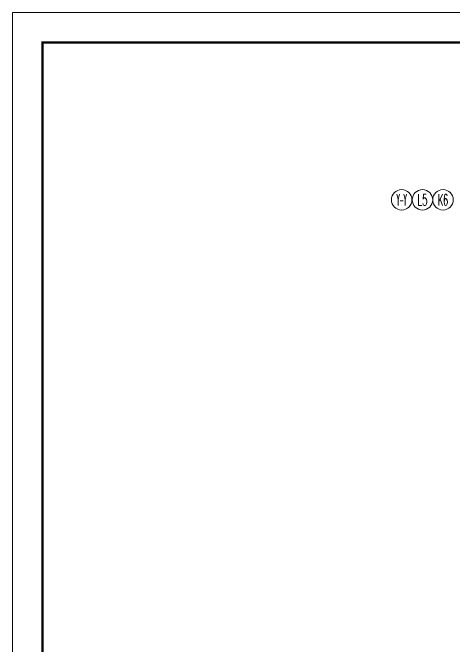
# Model space of a CAD drawing. Extents: x 2719331 to 3465925, y -270324 to -167476.
# Drawn here: x 3022485 to 3048339, y -206159 to -169011 of the extents above; entities that cross this region are included whole.
import ezdxf
from ezdxf.enums import TextEntityAlignment as Align

# ---------------------------------------------------------------- set-up
doc = ezdxf.new("R2010")
doc.units = 0
doc.header["$LTSCALE"] = 1500
doc.header["$MEASUREMENT"] = 0
doc.layers.get('0').update_dxf_attribs({"linetype": 'CONTINUOUS', "lineweight": 0})
doc.layers.add('AXIS', color=7, linetype='CONTINUOUS', lineweight=5)
doc.layers.add('AXIS_TEXT', color=7, linetype='CONTINUOUS', lineweight=5)
doc.styles.add('COMPLEX', font='COMPLEX')

# ---------------------------------------------------------------- blocks, each defined once
blk = doc.blocks.new('_AXISO')
blk.add_circle((0, 0), 0.5)
at = {"layer": 'AXIS_TEXT', "style": 'COMPLEX', "width": 1.041667}
blk.add_attdef('A', text='', height=0.56, dxfattribs=at).set_placement((-0.25, -0.28), (0.25, -0.28), align=Align.FIT)

msp = doc.modelspace()

# ---------------------------------------------------------------- linework, layer by layer
at = {"layer": 'AXIS', "color": 250}
msp.add_lwpolyline([(3022485, -169010.7), (3022485, -270324.1), (3159205.6, -270324.1), (3159205.6, -169010.7)], close=True, dxfattribs=at)
at = {"layer": 'AXIS', "color": 0, "const_width": 140.2}
msp.add_lwpolyline([(3024237.9, -170763.5), (3024237.9, -268571.3), (3157452.7, -268571.3), (3157452.7, -170763.5)], close=True, dxfattribs=at)

# ---------------------------------------------------------------- block references
at = {"layer": 'AXIS', "lineweight": 0}
ref = msp.add_blockref('_AXISO', (3045308.1, -180002), dxfattribs=dict(at, xscale=1200, yscale=1200, zscale=1200))
ref.add_attrib('A', 'Y-Y', dxfattribs={"layer": 'AXIS_TEXT', "height": 672, "style": 'COMPLEX', "width": 0.284091}).set_placement((3045008.1, -180338), (3045608.1, -180338), align=Align.FIT)
ref = msp.add_blockref('_AXISO', (3045308.1, -180002), dxfattribs=dict(at, xscale=1200, yscale=1200, zscale=1200))
ref.add_attrib('A', 'Y-Y', dxfattribs={"layer": 'AXIS_TEXT', "height": 672, "style": 'COMPLEX', "width": 0.284091}).set_placement((3045008.1, -180338), (3045608.1, -180338), align=Align.FIT)
ref = msp.add_blockref('_AXISO', (3046526.9, -180002), dxfattribs=dict(at, xscale=1200, yscale=1200, zscale=1200))
ref.add_attrib('A', 'L5', dxfattribs={"layer": 'AXIS_TEXT', "height": 672, "style": 'COMPLEX', "width": 0.585938}).set_placement((3046226.9, -180338), (3046826.9, -180338), align=Align.FIT)
ref = msp.add_blockref('_AXISO', (3047733.6, -180002), dxfattribs=dict(at, xscale=1200, yscale=1200, zscale=1200))
ref.add_attrib('A', 'K6', dxfattribs={"layer": 'AXIS_TEXT', "height": 672, "style": 'COMPLEX', "width": 0.520833}).set_placement((3047433.6, -180338), (3048033.6, -180338), align=Align.FIT)

doc.saveas('drawing.dxf')
